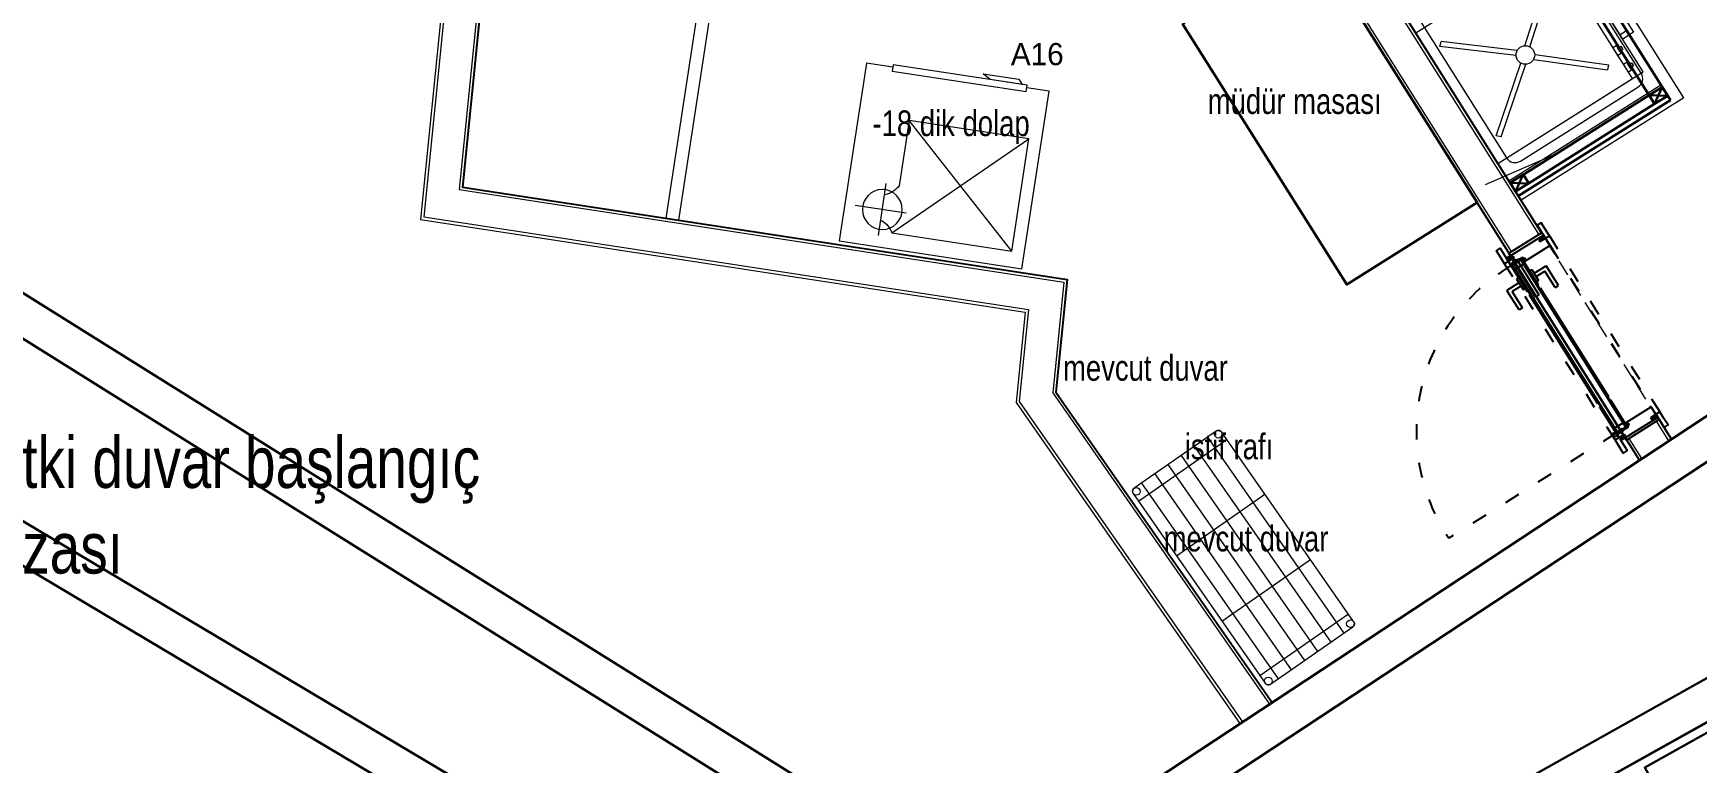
# Model space of a CAD drawing. Header units: millimetres. Extents: x 14735 to 40675, y 3704 to 9569.
# Drawn here: x 15723 to 16371, y 4231 to 4515 of the extents above; entities that cross this region are included whole.
import ezdxf
from ezdxf.enums import TextEntityAlignment as Align

# ---------------------------------------------------------------- set-up
doc = ezdxf.new("R2010")
doc.units = ezdxf.units.MM
doc.linetypes.add('ACAD_ISO03W100', pattern=[30, 12, -18])
doc.linetypes.add('HIDDEN', pattern=[9.525, 6.35, -3.175])
doc.layers.get('0').update_dxf_attribs({"lineweight": 25})
for name, color, linetype, lineweight in [('ahşap kesit', 30, 'Continuous', 30), ('alçıpan', 12, 'Continuous', 20), ('alçıpanyazı', 7, 'Continuous', 20), ('duvar', 27, 'Continuous', 30), ('ince', 58, 'Continuous', 18), ('kapıkesik', 7, 'HIDDEN', 20), ('KP', 99, 'Continuous', 30), ('makine', 177, 'Continuous', 18), ('mermer', 142, 'Continuous', 15), ('mutfak ekipmanları', 167, 'Continuous', 25), ('tefris', 30, 'Continuous', 30), ('yazı', 7, 'Continuous', 20)]:
    doc.layers.add(name, color=color, linetype=linetype, lineweight=lineweight)
for name, color, linetype in [('aksesuar', 6, 'Continuous'), ('ince görünüş', 251, 'Continuous'), ('kapı', 25, 'Continuous')]:
    doc.layers.add(name, color=color, linetype=linetype)
doc.styles.add('TAKSİM', font='GOTHIC.TTF', dxfattribs={"height": 20})
doc.styles.add('uban-2', font='GOTHIC.TTF', dxfattribs={"width": 0.8})

# ---------------------------------------------------------------- blocks, each defined once
blk = doc.blocks.new('bulaşık mak')
at = {"extrusion": (1.52846e-08, -6.3311e-09, 1)}
blk.add_line((-62, 53.35, 0), (-62, 49.36, 0), dxfattribs=at)
for points in [[(0, 60), (-67, 60), (-67, 0), (0, 0)], [(0, 60), (-62, 60), (-62, 0), (0, 0)], [(-63.46, 56.03), (-63.46, 54.57), (-64.92, 54.57), (-64.92, 56.03)], [(-62, 57), (-62, 53.35), (-63.46, 53.35), (-63.46, 57)], [(-63.46, 48.39), (-63.46, 46.93), (-64.92, 46.93), (-64.92, 48.39)], [(-62, 49.36), (-62, 45.71), (-63.46, 45.71), (-63.46, 49.36)], [(-72, 15), (-72, 45), (-67, 45), (-67, 15)], [(-70, 17), (-70, 43), (-67, 43), (-67, 17)]]:
    blk.add_lwpolyline(points, close=True, dxfattribs=at)
for points in [[(-57, 50.51), (-55.59, 51.92)], [(-33.44, 33.27), (-55.59, 51.92)], [(-6.58, 51.92), (-29.83, 33.17)], [(-6.58, 51.92), (-5.16, 50.51)], [(-34.86, 31.86), (-57, 50.51)], [(-5.16, 50.51), (-28.41, 31.76)], [(-34.76, 28.24), (-57, 9.49)], [(-33.34, 26.83), (-55.59, 8.08)], [(-29.73, 26.73), (-6.58, 8.08)], [(-28.31, 28.14), (-5.16, 9.49)], [(-57, 9.49), (-55.59, 8.08)], [(-5.16, 9.49), (-6.58, 8.08)]]:
    blk.add_lwpolyline(points, dxfattribs=at)
blk.add_circle((-31.58, 30), 3.63, dxfattribs=at)
blk = doc.blocks.new('bulaşık tezgah')
at = {"ltscale": 50, "extrusion": (1.52846e-08, -6.3311e-09, 1)}
blk.add_lwpolyline([(-70, 0), (-70, -120), (0, -120), (0, 0)], close=True, dxfattribs=at)
blk.add_lwpolyline([(-66, -8), (-66, -112, 0.414214), (-62, -116), (-8, -116, 0.414214), (-4, -112), (-4, -8, 0.414214), (-8, -4), (-62, -4, 0.414214)], format="xyb", close=True, dxfattribs=at)
for radius in [10, 8.5]:
    blk.add_circle((-36.22, -91.33, 0), radius, dxfattribs=at)
for centre, start, end in [((-31.97, -91.33, 0), 0, 180), ((-40.47, -91.33, 0), 180, 0)]:
    blk.add_arc(centre, 4.25, start, end, dxfattribs=at)
blk = doc.blocks.new('aqua barista tezgah')
at = {"layer": 'ahşap kesit', "extrusion": (-6.00055e-08, -3.61402e-08, 1)}
blk.add_line((58.12, 38.96, 0), (-1.12, 1.66, 0), dxfattribs=at)
at = {"layer": 'ahşap kesit'}
for p, q in [((57.05, 40.65), (58.12, 38.96, 0)), ((-2.19, 3.35, 0), (-1.12, 1.66, 0))]:
    blk.add_line(p, q, dxfattribs=at)
at = {"layer": 'KP', "extrusion": (-6.00055e-08, -3.61402e-08, 1)}
for p, q in [((57.05, 40.65, 0), (-61.98, 229.69, 0)), ((51.97, 37.45, 0), (-65.61, 224.18, 0)), ((0.72, 9.91, 0), (49.84, 40.84, 0)), ((57.05, 40.65, 0), (49.84, 40.84, 0)), ((54.92, 44.03, 0), (51.97, 37.45, 0)), ((51.97, 37.45, 0), (2.86, 6.53, 0)), ((0.76, 9.93, 0), (-2.19, 3.35, 0))]:
    blk.add_line(p, q, dxfattribs=at)
at = {"layer": 'KP'}
blk.add_line((2.86, 6.53, 0), (-4.32, 6.74, 0), dxfattribs=at)
at = {"layer": 'KP', "extrusion": (-6.00055e-08, -3.61402e-08, 1), "elevation": 0}
for points in [[(57.05, 40.65), (51.97, 37.45), (49.84, 40.84), (54.92, 44.03)], [(2.89, 6.55), (-2.19, 3.35), (-4.32, 6.74), (0.76, 9.93)]]:
    blk.add_lwpolyline(points, close=True, dxfattribs=at)
at = {"layer": 'mermer', "extrusion": (-6.00055e-08, -3.61402e-08, 1)}
for q in [(-59.09, 234.31, 0), (0, 0)]:
    blk.add_line((63.33, 39.88, 0), q, dxfattribs=at)
at = {"layer": 'mermer'}
blk.add_line((-1.12, 1.66, 0), (-0.05, -0.03), dxfattribs=at)
at = {"layer": 'makine', "extrusion": (-4.34995e-08, -3.45601e-08, 1), "rotation": 212.196432535936}
for name, p in [('bulaşık tezgah', (-4.88, 7.56, 0)), ('bulaşık mak', (-41.11, 65.1, 0))]:
    blk.add_blockref(name, p, dxfattribs=at)
blk = doc.blocks.new('dikdolap')
at = {"layer": 'makine'}
for p, q in [((-57.47, -4.35), (-57.47, -24.89)), ((-52.38, -6.16), (-5.19, -50.53)), ((-5.19, -6.16), (-52.38, -50.53)), ((-52.38, -6.16), (-5.19, -6.16)), ((-5.19, -6.16), (-5.19, -50.53)), ((-48.11, -14.62), (-68.22, -14.62)), ((-52.38, -50.53), (-52.38, -24.76)), ((-5.19, -50.53), (-52.38, -50.53))]:
    blk.add_line(p, q, dxfattribs=at)
blk.add_lwpolyline([(-61.84, -70), (-72.2, -70), (-72.2, 0), (-0.2, 0), (-0.2, -70), (-9, -70)], dxfattribs=at)
for points in [[(-9, -70.99), (-61.84, -70.99), (-61.84, -68.49), (-9, -68.49)], [(-11, -70.99), (-23.6, -70.99), (-26.6, -72.81), (-12.6, -72.81)]]:
    blk.add_lwpolyline(points, close=True, dxfattribs=at)
blk.add_circle((-57.47, -14.62), 7.76, dxfattribs=at)
for centre, radius, start, end in [((-60.6, -1.59), 9.4, 291.20794, 330.95663), ((-61.2, -29.79), 10.16, 29.6907, 66.77515)]:
    blk.add_arc(centre, radius, start, end, dxfattribs=at)
blk = doc.blocks.new('isttif rafı-flat-3')
at = {"layer": 'makine'}
for p, q in [((-1104.87, -1286.02), (-1104.87, -1379.02)), ((-1098.62, -1286.02), (-1098.62, -1379.02)), ((-1092.37, -1286.02), (-1092.37, -1379.02)), ((-1086.12, -1286.02), (-1086.12, -1379.02)), ((-1079.87, -1286.02), (-1079.87, -1379.02)), ((-1073.62, -1286.02), (-1073.62, -1379.02)), ((-1109.96, -1291.09), (-1067.96, -1291.09)), ((-1109.96, -1317.02), (-1067.96, -1317.02)), ((-1109.96, -1348.02), (-1067.96, -1348.02)), ((-1109.96, -1373.94), (-1067.96, -1373.94))]:
    blk.add_line(p, q, dxfattribs=at)
blk.add_lwpolyline([(-1109.96, -1287.52), (-1109.96, -1377.52, 0.414214), (-1108.46, -1379.02), (-1069.46, -1379.02, 0.414214), (-1067.96, -1377.52), (-1067.96, -1287.52, 0.414214), (-1069.46, -1286.02), (-1108.46, -1286.02, 0.414214)], format="xyb", close=True, dxfattribs=at)
for centre in [(-1108.46, -1287.52), (-1069.46, -1287.52), (-1108.46, -1377.52), (-1069.46, -1377.52)]:
    blk.add_circle(centre, 1.5, dxfattribs=at)
blk = doc.blocks.new('tefriş')
at = {"layer": 'ahşap kesit'}
blk.add_lwpolyline([(-409.06, -619.56), (-358.29, -587.59), (-294.35, -689.13), (-345.12, -721.1)], close=True, dxfattribs=at)
at = {"layer": 'tefris', "linetype": 'Continuous'}
blk.add_lwpolyline([(-185.35, -884.82), (-228.99, -909.22), (-204.58, -952.86), (-160.94, -928.46)], close=True, dxfattribs=at)
blk.add_blockref('aqua barista tezgah', (-277.12, -688.22, 0))
at = {"xscale": -0.9999999999999988, "rotation": 171.3038751792872}
blk.add_blockref('dikdolap', (-471.45, -715.02), dxfattribs=at)
at = {"layer": 'mutfak ekipmanları', "rotation": 34.87144563547486}
blk.add_blockref('isttif rafı-flat-3', (-253.8, 888.37), dxfattribs=at)
blk = doc.blocks.new('fd30 menteşe')
at = {"layer": 'aksesuar'}
for p, q in [((-4.5, 6.6), (-4.5, 38)), ((-4.5, 38), (-1.5, 38)), ((-1.5, 7.9), (-1.5, 38)), ((1.5, 7.9), (1.5, 38)), ((1.5, 38), (4.5, 38)), ((4.5, 6.6), (4.5, 38))]:
    blk.add_line(p, q, dxfattribs=at)
blk.add_circle((0, 0), 8, dxfattribs=at)
blk = doc.blocks.new('oda kapısı')
at = {"color": 251, "linetype": 'ACAD_ISO03W100', "ltscale": 0.5}
for p, q in [((-87.4, 20.8), (-6.4, 20.8)), ((-84, 19), (-9.8, 19)), ((-6.4, 0.2), (-87.4, 0.2))]:
    blk.add_line(p, q, dxfattribs=at)
for p, q in [((-88, 17), (-88, 19)), ((-88, 16.5), (-88, 19)), ((-87.4, 17), (-88, 17)), ((-87.7, 16.5), (-88, 16.5)), ((-9.8, 7.5), (-9.8, 19)), ((-6.4, 17), (-6.1, 17)), ((-6.4, 17), (-5.8, 17)), ((-6.4, 16.5), (-5.8, 16.5)), ((-6.1, 16.5), (-5.8, 16.5)), ((-5.8, 17), (-5.8, 19)), ((-5.8, 16.5), (-5.8, 19)), ((-85.4, 7), (-84.2, 7)), ((-85.4, 2), (-85.4, 7)), ((-73.4, 7), (-84.2, 7)), ((-21.9, 7), (-71.9, 7)), ((-9.6, 7), (-20.4, 7)), ((-8, 7.5), (-9.8, 7.5)), ((-8, 7.5), (-9.8, 7.5)), ((-8.4, 7), (-9.6, 7)), ((-8.4, 2), (-8.4, 7)), ((-8, 2), (-8, 7.5)), ((-87.7, 4.5), (-88, 4.5)), ((-88, 4.5), (-88, 2)), ((-87.4, 4), (-88, 4)), ((-88, 4), (-88, 2)), ((-8.4, 6.4), (-85.4, 6.4)), ((-85.4, 5), (-85.4, 2.4)), ((-8.4, 2.6), (-85.4, 2.6)), ((-73.4, 2), (-85.4, 2)), ((-21.9, 2), (-71.9, 2)), ((-8.4, 2), (-20.4, 2)), ((-6.4, 2), (-8, 2)), ((-6.4, 4.5), (-5.8, 4.5)), ((-6.4, 4), (-6.1, 4)), ((-6.4, 4), (-5.8, 4)), ((-6.1, 4.5), (-5.8, 4.5)), ((-5.8, 4.5), (-5.8, 2)), ((-5.8, 4), (-5.8, 2))]:
    blk.add_line(p, q)
at = {"color": 1}
for p, q in [((-69.15, 13.5), (-78.15, 13.5)), ((-78.15, 8), (-78.15, 13.5)), ((-69.15, 12), (-69.15, 13.5)), ((-79.9, 7.01), (-79.9, 8.01)), ((-79.9, 8.01), (-74.9, 8.01)), ((-76.65, 8), (-76.65, 12)), ((-69.15, 12), (-76.65, 12)), ((-74.9, 8.01), (-74.9, 7.01)), ((-79.9, 2), (-79.9, 1)), ((-79.9, 1), (-74.9, 1)), ((-78.15, 1), (-78.15, -4.5)), ((-76.65, 1), (-76.65, -3)), ((-74.9, 1), (-74.9, 2)), ((-69.15, -4.5), (-78.15, -4.5)), ((-69.15, -3), (-76.65, -3)), ((-69.15, -3), (-69.15, -4.5))]:
    blk.add_line(p, q, dxfattribs=at)
for points in [[(-88, 16.5), (-87.4, 16.5), (-87.4, 20.8), (-90.4, 20.8), (-90.4, 20.8), (-93.4, 20.8), (-93.4, 19), (-88, 19)], [(-5.8, 19), (-0.4, 19), (-0.4, 20.8), (-3.4, 20.8), (-3.4, 20.8), (-6.4, 20.8), (-6.4, 16.5)], [(-84.74, 7.5), (-84.74, 8.1), (-85.06, 8.1), (-85.06, 7.5), (-85.8, 7.5), (-85.8, 2), (-87.4, 2), (-87.4, 4.5), (-88, 4.5), (-88, 2), (-88.8, 2), (-88.8, 19), (-84, 19), (-84, 7.5), (-84.74, 7.5)], [(-5, 19), (-9.8, 19)], [(-7.4, 19), (-5, 19), (-5, 2)], [(-73.4, 7), (-73.4, 6.7), (-71.9, 6.7), (-71.9, 7)], [(-20.4, 7), (-20.4, 6.7), (-21.9, 6.7), (-21.9, 7)], [(-88, 4.5), (-87.4, 4.5), (-87.4, 0.2), (-90.4, 0.2), (-90.4, 0.2), (-93.4, 0.2), (-93.4, 2), (-88, 2)], [(-83.4, 2.6), (-83.4, 6.4)], [(-73.4, 2), (-73.4, 2.3), (-71.9, 2.3), (-71.9, 2)], [(-20.4, 2), (-20.4, 2.3), (-21.9, 2.3), (-21.9, 2)], [(-10.4, 2.6), (-10.4, 6.4)], [(-5.8, 2), (-0.4, 2), (-0.4, 0.2), (-3.4, 0.2), (-3.4, 0.2), (-6.4, 0.2), (-6.4, 4.5)]]:
    blk.add_lwpolyline(points)
for points in [[(-84.95, 7.03), (-85.08, 7.18), (-85.25, 7.4), (-85.27, 7.5), (-84.97, 7.5), (-84.97, 7.64), (-85.08, 7.66), (-84.97, 7.72), (-84.97, 7.82), (-85.06, 7.84), (-84.91, 7.93)], [(-84.88, 7.15), (-84.71, 7.35), (-84.67, 7.41), (-85.16, 7.41)], [(-84.94, 7.15), (-85.12, 7.35), (-85.16, 7.41), (-85.16, 7.41)], [(-84.9, 7.02), (-84.95, 7.03)], [(-84.91, 7.15), (-84.94, 7.15)], [(-84.87, 7.03), (-84.74, 7.18), (-84.57, 7.4), (-84.55, 7.5), (-84.85, 7.5), (-84.85, 7.64), (-84.74, 7.66), (-84.85, 7.72), (-84.85, 7.82), (-84.76, 7.84), (-84.91, 7.93)], [(-84.91, 7.15), (-84.88, 7.15)], [(-84.9, 7.02), (-84.87, 7.03)], [(-8.95, 7.03), (-9.08, 7.18), (-9.25, 7.4), (-9.27, 7.5), (-8.97, 7.5), (-8.97, 7.64), (-9.08, 7.66), (-8.97, 7.72), (-8.97, 7.82), (-9.06, 7.84), (-8.91, 7.93)], [(-8.88, 7.15), (-8.71, 7.35), (-8.67, 7.41), (-9.16, 7.41)], [(-8.94, 7.15), (-9.12, 7.35), (-9.16, 7.41), (-9.16, 7.41)], [(-8.9, 7.02), (-8.95, 7.03)], [(-8.91, 7.15), (-8.94, 7.15)], [(-8.87, 7.03), (-8.74, 7.18), (-8.57, 7.4), (-8.55, 7.5), (-8.85, 7.5), (-8.85, 7.64), (-8.74, 7.66), (-8.85, 7.72), (-8.85, 7.82), (-8.76, 7.84), (-8.91, 7.93)], [(-8.91, 7.15), (-8.88, 7.15)], [(-8.9, 7.02), (-8.87, 7.03)]]:
    blk.add_lwpolyline(points, dxfattribs=at)
at = {"elevation": -3082.39}
blk.add_lwpolyline([(-8.74, 7.5), (-8.74, 8.1), (-9.06, 8.1), (-9.06, 7.5)], dxfattribs=at)
at = {"color": 251, "linetype": 'ACAD_ISO03W100', "ltscale": 0.5}
blk.add_lwpolyline([(-8.4, 2), (-8.4, -75)], dxfattribs=at)
blk.add_arc((-10.58, -0.19), 74.85, 178.32703, 271.67292, dxfattribs=at)
at = {"layer": 'ince görünüş', "color": 1}
for p, q in [((-85.4, 3.56), (-86.88, 3.56)), ((-85.1, 5.25), (-85.4, 5.25)), ((-85.1, 3.35), (-85.4, 3.35)), ((-85.1, 3.35), (-85.1, 5.25)), ((-85.1, 5.12), (-70, 5.12)), ((-85.1, 3.52), (-70, 3.52)), ((-70, 5.12), (-70, 3.52))]:
    blk.add_line(p, q, dxfattribs=at)
blk.add_lwpolyline([(-86.1, 6.05), (-85.8, 6.05), (-85.8, 2.55), (-86.1, 2.55)], close=True, dxfattribs=at)
blk.add_arc((-85.4, 3.56), 1.48, 90, 180, dxfattribs=at)
at = {"lineweight": 0, "xscale": 0.1000000000058208, "yscale": 0.1000000000058208, "zscale": 0.1000000000058208}
blk.add_blockref('fd30 menteşe', (-8.2, 1.21), dxfattribs=at)
blk = doc.blocks.new('aquaplan')
at = {"layer": 'alçıpan'}
for p, q in [((-685.5, -491.48), (-705.98, -695.78)), ((-684.19, -490.46), (-704.67, -694.77)), ((-671.72, -492.37), (-690.94, -684.12)), ((-670.65, -493.75), (-689.63, -683.11)), ((-270.23, -701.54), (-382.06, -523.93)), ((-269.21, -700.91), (-381.34, -522.83)), ((-281.9, -708.9), (-390.38, -536.62)), ((-280.89, -708.26), (-389.66, -535.51)), ((-690.94, -684.12), (-455.36, -720.15)), ((-689.63, -683.11), (-454.05, -719.14)), ((-705.98, -695.78), (-470.4, -731.82)), ((-704.67, -694.77), (-469.09, -730.8)), ((-269.21, -700.91), (-281.9, -708.9)), ((-454.05, -719.14), (-458.45, -762.98)), ((-455.36, -720.15), (-459.68, -763.3)), ((-470.4, -731.82), (-473.92, -767)), ((-469.09, -730.8), (-472.69, -766.68)), ((-459.68, -763.3), (-375.16, -884.59)), ((-458.45, -762.98), (-374.18, -883.9)), ((-473.92, -767), (-386.48, -892.48)), ((-472.69, -766.68), (-385.5, -891.79)), ((-223.38, -773.7), (-236.08, -781.67)), ((-219.58, -781.98), (-224.39, -774.33)), ((-219.6, -781.95), (-223.76, -775.35)), ((-218.58, -781.31), (-223.38, -773.7)), ((-218.58, -781.31), (-223.38, -773.7)), ((-231.11, -789.57), (-236.08, -781.67)), ((-230.09, -788.93), (-235.07, -781.03))]:
    blk.add_line(p, q, dxfattribs=at)
at = {"layer": 'duvar'}
for p, q in [((-1111.25, -568.02), (-486.84, -958.19)), ((-1128.02, -575.23), (-486.63, -976.02)), ((-1170.28, -629.36), (-489.91, -1033.88)), ((-1187.18, -636.76), (-490.14, -1051.2)), ((-21.01, -651.05), (-486.84, -958.19)), ((-486.63, -976.02), (-27.07, -673.01)), ((21.03, -748.12), (-227.76, -887.26)), ((42.25, -753.44), (-490.14, -1051.2)), ((-227.76, -887.26), (-489.91, -1033.88))]:
    blk.add_line(p, q, dxfattribs=at)
at = {"layer": 'ince'}
for p, q in [((-595.31, -596.37), (-610.43, -695.22)), ((-590.36, -597.13), (-605.48, -695.98))]:
    blk.add_line(p, q, dxfattribs=at)
at = {"layer": 'kapıkesik', "linetype": 'HIDDEN'}
for p, q in [((-223.5, -773.77), (-269.21, -700.91)), ((-281.9, -708.9), (-236.2, -781.74))]:
    blk.add_line(p, q, dxfattribs=at)
at = {"layer": 'kapı', "rotation": 302.1033769921434}
blk.add_blockref('oda kapısı', (-237.35, -787.18), dxfattribs=at)

msp = doc.modelspace()

# ---------------------------------------------------------------- linework, layer by layer
at = {"layer": 'alçıpanyazı'}
msp.add_line((16288.88, 4455.89, 0), (16317.14, 4468.32, 0), dxfattribs=at)
at = {"layer": 'Defpoints', "elevation": 0}
msp.add_lwpolyline([(15639.61, 5411.22), (16621.1, 5411.22), (16654.33, 5147.43), (16579.92, 5138.06), (16589.92, 5058.68), (16664.33, 5068.06), (16704.33, 4750.57), (16629.92, 4741.19), (16639.92, 4661.82), (16707.54, 4670.19), (16728.07, 4523.72), (16818.96, 4552.54), (16822.8, 4550.81), (16607.29, 4408.71), (16558.91, 4487.01), (16361.34, 4356.74), (16356.55, 4364.37), (16343.83, 4356.39), (16298.01, 4429.16), (16310.71, 4437.15), (16198.58, 4615.23), (15519.55, 4719.09)], dxfattribs=at)
for points in [[(17575.72, 4164.55), (17492.07, 4774.18), (16842.68, 4684.08), (16849.76, 4632.47), (16734.24, 4616.62), (16744.67, 4542.23), (16818.96, 4552.54), (16822.8, 4550.81), (16607.29, 4408.71), (16622.17, 4384.62), (16089.78, 4086.86), (15392.74, 4501.29), (15255.55, 3854.98), (17575.72, 4164.55)], [(16205.74, 4254.15), (16348.81, 4348.48), (16189.66, 4601.24), (15909.27, 4644.31), (15901.03, 4560.94), (15990.52, 4547.25), (15989.55, 4540.93), (15900.27, 4554.58), (15890.29, 4454.95), (16125.87, 4418.92), (16121.47, 4375.08)]]:
    msp.add_lwpolyline(points, close=True, dxfattribs=at)

# ---------------------------------------------------------------- block references
for name in ['aquaplan', 'tefriş']:
    msp.add_blockref(name, (16579.92, 5138.06, 0))

# ---------------------------------------------------------------- texts
at = {"style": 'TAKSİM'}
msp.add_text('A16', height=8.64, dxfattribs=at).set_placement((16114.23, 4502.41, 0), align=Align.CENTER)
at = {"layer": 'alçıpanyazı', "char_height": 10, "attachment_point": 1, "style": 'uban-2'}
for insert in [(16124.27, 4389.49, 0), (16163.46, 4322.98, 0)]:
    msp.add_mtext_dynamic_manual_height_columns('mevcut duvar', width=141.2866, gutter_width=12.5, heights=[0], dxfattribs=dict(at, insert=insert))
at = {"layer": 'yazı', "attachment_point": 1, "style": 'uban-2'}
for s, insert, char_height in [('müdür masası', (16180.63, 4493.4, 0), 10), ('-18 dik dolap', (16050.03, 4484.78, 0), 10), ('bitki duvar başlangıç hizası', (15702.12, 4357.72, 0), 20), ('istif rafı', (16171.7, 4358.87, 0), 10)]:
    msp.add_mtext_dynamic_manual_height_columns(s, width=208.9045, gutter_width=12.5, heights=[0], dxfattribs=dict(at, insert=insert, char_height=char_height))

doc.saveas('drawing.dxf')
